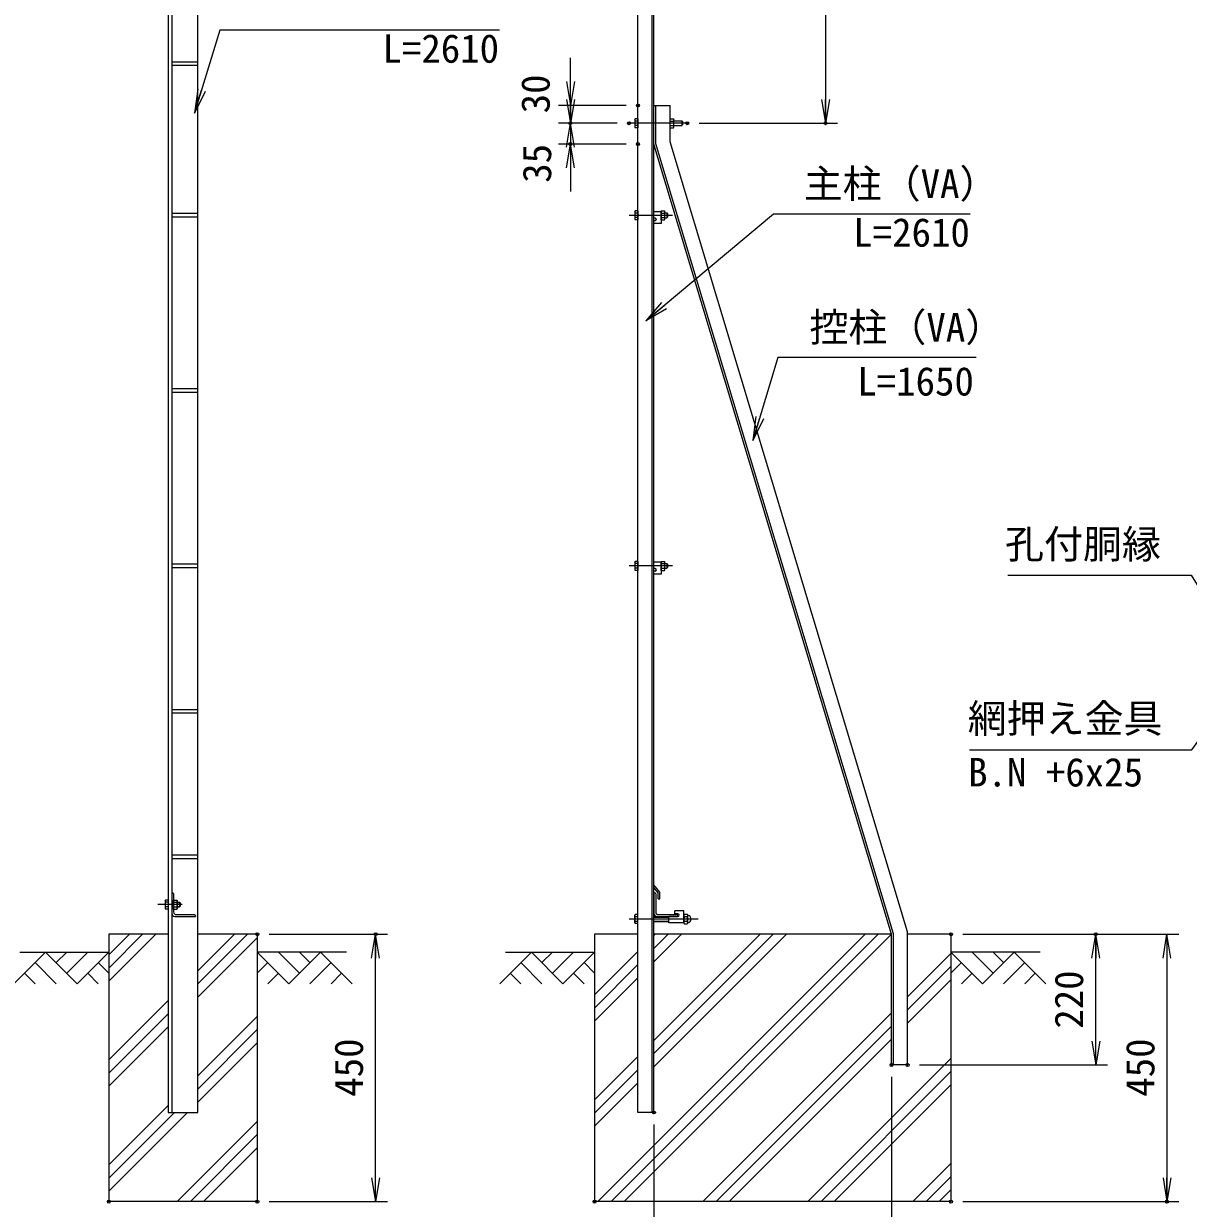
# Model space of a CAD drawing. Units: millimetres at full size. Extents: x -4200 to 4200, y -2970 to 2970.
# Drawn here: x -326 to 1634, y -573 to 1421 of the extents above; entities that cross this region are included whole.
import ezdxf
from ezdxf.enums import TextEntityAlignment as Align

# ---------------------------------------------------------------- set-up
doc = ezdxf.new("R2010")
doc.units = ezdxf.units.MM
doc.header["$LTSCALE"] = 10
doc.header["$PDMODE"] = 32
doc.header["$PDSIZE"] = 5
doc.linetypes.add('USER1', pattern=[50.8, 31.75, -6.35, 6.35, -6.35])
for name, color, linetype, lineweight in [('0-0_D-STR1', 1, 'Continuous', 18), ('0-1_D-BMK', 2, 'USER1', 13), ('0-2_D-STR-DIM', 7, 'Continuous', 13), ('0-3_D-STR3', 3, 'Continuous', 13), ('0-4_D-BGD', 7, 'Continuous', 18), ('0-5_D-STR4', 7, 'Continuous', 18), ('0-6_D-DCR-HCH', 7, 'Continuous', 13), ('0-7_D-STR-TXT', 7, 'Continuous', 13), ('0-8_0', 7, 'Continuous', 18), ('0-D_CENTLN-LMEC0', 2, 'USER1', 18)]:
    doc.layers.add(name, color=color, linetype=linetype, lineweight=lineweight)
doc.layers.add('0-9_Defpoints', color=7, linetype='Continuous')
doc.styles.add('ＭＳ ゴシック', font='')
doc.styles.get('ＭＳ ゴシック').set_extended_font_data('MS Gothic')

# ---------------------------------------------------------------- blocks, each defined once
blk = doc.blocks.new('_Open')
at = {"layer": '0-8_0'}
blk.add_line((-10, 1.667), (0, 0), dxfattribs=at)
blk.add_lwpolyline([(-10, -1.667), (0, 0), (-10, 0)], dxfattribs=at)

msp = doc.modelspace()

# ---------------------------------------------------------------- linework, layer by layer
at = {"layer": '0-0_D-STR1'}
for p, q in [((-77.07, 1747.06), (-77.07, -411.61)), ((707.6, -411.61), (707.6, 1754.37)), ((731.6, -411.61), (731.6, 1749.05)), ((734.6, -411.61), (734.6, 1748.39)), ((734.6, 1283.39), (761.6, 1283.39)), ((734.6, 1218.39), (734.6, 1283.39)), ((737.6, 1218.83), (737.6, 1283.39)), ((761.6, 1222.39), (761.6, 1283.39)), ((1134.6, -111.61), (734.6, 1218.39)), ((1137.6, -111.17), (737.6, 1218.83)), ((1161.6, -107.61), (761.6, 1222.39)), ((734.6, -32.95), (734.6, -28.38)), ((744.6, -40.88), (734.6, -28.38)), ((741.6, -42), (734.6, -32.95)), ((-76.07, -41.61), (-77.07, -41.61)), ((-77.07, -41.61), (-77.07, -76.61)), ((-74.07, -43.61), (-74.07, -74.11)), ((734.6, -41.61), (734.6, -76.61)), ((735.6, -41.61), (734.6, -41.61)), ((737.6, -43.61), (737.6, -74.11)), ((741.6, -51.88), (741.6, -42)), ((741.6, -51.88), (744.6, -51.88)), ((744.6, -51.88), (744.6, -40.88)), ((-69.57, -78.61), (-39.07, -78.61)), ((742.1, -78.61), (772.6, -78.61)), ((-72.07, -81.61), (-37.07, -81.61)), ((-37.07, -80.61), (-37.07, -81.61)), ((739.6, -81.61), (774.6, -81.61)), ((774.6, -80.61), (774.6, -81.61)), ((1134.6, -331.61), (1134.6, -111.61)), ((1137.6, -331.61), (1137.6, -111.17)), ((1161.6, -331.61), (1161.6, -107.61)), ((1161.6, -331.61), (1134.6, -331.61)), ((734.6, -411.61), (707.6, -411.61))]:
    msp.add_line(p, q, dxfattribs=at)
msp.add_lwpolyline([(-83.07, 1748.39), (-83.07, -411.61), (-33.07, -411.61), (-33.07, 1737.3)], dxfattribs=at)
for centre, radius, start, end in [((-76.07, -43.61), 2, 0, 90), ((735.6, -43.61), 2, 0, 90), ((-72.07, -76.61), 5, 180, 270), ((-69.57, -74.11), 4.5, 180, 270), ((-39.07, -80.61), 2, 0, 90), ((739.6, -76.61), 5, 180, 270), ((742.1, -74.11), 4.5, 180, 270), ((772.6, -80.61), 2, 0, 90)]:
    msp.add_arc(centre, radius, start, end, dxfattribs=at)
at = {"layer": '0-1_D-BMK'}
for p, q in [((790.6, 1253.39), (692.6, 1253.39)), ((765.6, 1098.39), (692.6, 1098.39)), ((765.6, 508.39), (692.6, 508.39)), ((808.83, -86.11), (692.6, -86.11))]:
    msp.add_line(p, q, dxfattribs=at)
at = {"layer": '0-2_D-STR-DIM'}
for p, q in [((1023.36, 1748.39), (1023.36, 1253.39)), ((593.89, 1323.39), (593.89, 1363.39)), ((593.89, 1293.39), (593.89, 1333.39)), ((687.6, 1283.39), (573.89, 1283.39)), ((593.89, 1283.39), (593.89, 1253.39)), ((672.6, 1253.39), (573.89, 1253.39)), ((672.6, 1253.39), (573.89, 1253.39)), ((593.89, 1253.39), (593.89, 1218.39)), ((810.6, 1253.39), (1043.36, 1253.39)), ((687.6, 1218.39), (573.89, 1218.39)), ((593.89, 1213.39), (593.89, 1173.39)), ((593.89, 1178.39), (593.89, 1138.39)), ((86.93, -111.61), (285.94, -111.61)), ((265.94, -561.61), (265.94, -111.61)), ((1254.6, -111.61), (1498.21, -111.61)), ((1254.6, -111.61), (1618.21, -111.61)), ((1478.21, -331.61), (1478.21, -111.61)), ((1598.21, -111.61), (1598.21, -561.61)), ((1181.6, -331.61), (1498.21, -331.61)), ((1134.6, -351.61), (1134.6, -738.93)), ((734.6, -431.61), (734.6, -738.93)), ((86.93, -561.61), (285.94, -561.61)), ((1254.6, -561.61), (1618.21, -561.61))]:
    msp.add_line(p, q, dxfattribs=at)
at = {"layer": '0-3_D-STR3'}
for p, q in [((-33.07, 1356.39), (-77.07, 1356.39)), ((-33.07, 1350.39), (-77.07, 1350.39)), ((702.3, 1259.69), (702.99, 1260.89)), ((702.3, 1259.69), (702.3, 1247.09)), ((707.6, 1260.89), (702.99, 1260.89)), ((707.6, 1257.14), (702.99, 1257.14)), ((707.6, 1260.89), (707.6, 1245.88)), ((761.6, 1260.89), (767.37, 1260.89)), ((761.6, 1245.88), (761.6, 1260.89)), ((761.6, 1257.14), (767.37, 1257.14)), ((767.37, 1260.89), (768.1, 1259.64)), ((768.1, 1247.14), (768.1, 1259.64)), ((768.1, 1257.39), (781.4, 1257.39)), ((781.4, 1257.39), (782.6, 1256.19)), ((781.4, 1257.39), (781.4, 1249.39)), ((782.6, 1256.19), (782.6, 1250.59)), ((702.3, 1247.09), (702.99, 1245.88)), ((707.6, 1249.63), (702.99, 1249.63)), ((707.6, 1245.88), (702.99, 1245.88)), ((761.6, 1249.63), (767.37, 1249.63)), ((761.6, 1245.88), (767.37, 1245.88)), ((767.37, 1245.88), (768.1, 1247.14)), ((768.1, 1249.39), (781.4, 1249.39)), ((781.4, 1249.39), (782.6, 1250.59)), ((-33.07, 1101.39), (-77.07, 1101.39)), ((702.3, 1104.69), (702.99, 1105.89)), ((702.3, 1104.69), (702.3, 1092.09)), ((707.6, 1105.89), (702.99, 1105.89)), ((707.6, 1102.14), (702.99, 1102.14)), ((707.6, 1105.89), (707.6, 1090.88)), ((746.6, 1104.39), (734.6, 1104.39)), ((746.6, 1090.88), (746.6, 1105.89)), ((746.6, 1102.14), (752.37, 1102.14)), ((753.1, 1092.14), (753.1, 1104.64)), ((753.1, 1102.39), (756.4, 1102.39)), ((756.4, 1102.39), (757.6, 1101.19)), ((757.6, 1101.19), (757.6, 1095.59)), ((-33.07, 1095.39), (-77.07, 1095.39)), ((702.3, 1092.09), (702.99, 1090.88)), ((707.6, 1094.63), (702.99, 1094.63)), ((707.6, 1090.88), (702.99, 1090.88)), ((736.35, 1093.89), (734.6, 1093.89)), ((736.35, 1089.39), (734.6, 1089.39)), ((746.6, 1094.63), (752.37, 1094.63)), ((753.1, 1094.39), (756.4, 1094.39)), ((-33.07, 806.39), (-77.07, 806.39)), ((-33.07, 800.39), (-77.07, 800.39)), ((-33.07, 511.39), (-77.07, 511.39)), ((-33.07, 505.39), (-77.07, 505.39)), ((702.3, 514.69), (702.99, 515.89)), ((702.3, 514.69), (702.3, 502.09)), ((702.3, 502.09), (702.99, 500.88)), ((707.6, 515.89), (702.99, 515.89)), ((707.6, 512.14), (702.99, 512.14)), ((707.6, 504.63), (702.99, 504.63)), ((707.6, 500.88), (702.99, 500.88)), ((707.6, 515.89), (707.6, 500.88)), ((746.6, 514.39), (734.6, 514.39)), ((736.35, 503.89), (734.6, 503.89)), ((736.35, 499.39), (734.6, 499.39)), ((746.6, 515.89), (752.37, 515.89)), ((746.6, 500.88), (746.6, 515.89)), ((746.6, 514.39), (746.6, 494.39)), ((746.6, 512.14), (752.37, 512.14)), ((746.6, 504.63), (752.37, 504.63)), ((746.6, 500.88), (752.37, 500.88)), ((752.37, 515.89), (753.1, 514.64)), ((752.37, 500.88), (753.1, 502.14)), ((753.1, 502.14), (753.1, 514.64)), ((753.1, 512.39), (756.4, 512.39)), ((753.1, 504.39), (756.4, 504.39)), ((756.4, 512.39), (757.6, 511.19)), ((756.4, 512.39), (756.4, 504.39)), ((756.4, 504.39), (757.6, 505.59)), ((757.6, 511.19), (757.6, 505.59)), ((746.6, 494.39), (734.6, 494.39)), ((-33.07, 266.39), (-77.07, 266.39)), ((-33.07, 260.39), (-77.07, 260.39)), ((-33.07, 21.39), (-77.07, 21.39)), ((-33.07, 15.39), (-77.07, 15.39)), ((-88.37, -55.31), (-87.68, -54.11)), ((-88.37, -55.31), (-88.37, -67.91)), ((-83.07, -54.11), (-87.68, -54.11)), ((-83.07, -57.86), (-87.68, -57.86)), ((-83.07, -54.11), (-83.07, -69.12)), ((-74.07, -54.11), (-68.3, -54.11)), ((-74.07, -69.12), (-74.07, -54.11)), ((-74.07, -57.86), (-68.3, -57.86)), ((-68.3, -54.11), (-67.57, -55.36)), ((-67.57, -67.86), (-67.57, -55.36)), ((-67.57, -57.61), (-64.27, -57.61)), ((-67.57, -58.36), (-63.52, -58.36)), ((-64.27, -57.61), (-63.07, -58.81)), ((-63.07, -58.81), (-63.07, -64.41)), ((-88.37, -67.91), (-87.68, -69.12)), ((-83.07, -65.37), (-87.68, -65.37)), ((-83.07, -69.12), (-87.68, -69.12)), ((-74.07, -65.37), (-68.3, -65.37)), ((-74.07, -69.12), (-68.3, -69.12)), ((-68.3, -69.12), (-67.57, -67.86)), ((-67.57, -64.86), (-63.52, -64.86)), ((-67.57, -65.61), (-64.27, -65.61)), ((702.3, -79.81), (702.99, -78.61)), ((707.6, -78.61), (702.99, -78.61)), ((707.6, -93.62), (707.6, -78.61)), ((784.85, -72.11), (769.85, -72.11)), ((784.85, -92.11), (784.85, -72.11)), ((785.85, -78.01), (790.35, -78.01)), ((702.3, -92.41), (702.3, -79.81)), ((702.3, -92.41), (702.99, -93.62)), ((707.6, -82.36), (702.99, -82.36)), ((707.6, -89.87), (702.99, -89.87)), ((707.6, -93.62), (702.99, -93.62)), ((734.6, -82.11), (759.85, -82.11)), ((734.6, -82.86), (759.85, -82.86)), ((734.6, -89.36), (759.85, -89.36)), ((734.6, -90.11), (759.85, -90.11)), ((774.6, -81.61), (759.85, -81.61)), ((784.85, -92.35), (784.85, -80)), ((784.85, -92.35), (784.85, -80)), ((790.35, -82.06), (785.85, -82.06)), ((790.35, -90.16), (785.85, -90.16)), ((785.85, -94.21), (790.35, -94.21)), ((791.35, -92.35), (791.35, -80)), ((791.35, -92.35), (791.35, -80))]:
    msp.add_line(p, q, dxfattribs=at)
for points in [[(746.6, 1104.39), (746.6, 1084.39), (734.6, 1084.39)], [(746.6, 1105.89), (752.37, 1105.89), (753.1, 1104.64)], [(756.4, 1102.39), (756.4, 1094.39), (757.6, 1095.59)], [(746.6, 1090.88), (752.37, 1090.88), (753.1, 1092.14)], [(-64.27, -57.61), (-64.27, -65.61), (-63.07, -64.41)], [(774.6, -77.11), (769.85, -77.11), (769.85, -72.11)], [(784.85, -92.11), (759.85, -92.11), (759.85, -81.61)]]:
    msp.add_lwpolyline(points, dxfattribs=at)
for centre, radius, start, end in [((714.83, 1253.39), 12.42, 162.4121, 197.5879), ((705.74, 1259.02), 3.32, 145.61585, 214.38415), ((764.63, 1259.02), 3.32, 325.61586, 34.38414), ((755.53, 1253.39), 12.42, 342.4121, 17.5879), ((705.74, 1247.76), 3.32, 145.61585, 214.38415), ((764.63, 1247.76), 3.32, 325.61585, 34.38416), ((714.83, 1098.39), 12.42, 162.4121, 197.5879), ((705.74, 1104.02), 3.32, 145.61585, 214.38415), ((749.63, 1104.02), 3.32, 325.61586, 34.38414), ((740.53, 1098.39), 12.42, 342.4121, 17.5879), ((705.74, 1092.76), 3.32, 145.61585, 214.38415), ((736.35, 1091.64), 2.25, 270, 90), ((749.63, 1092.76), 3.32, 325.61585, 34.38416), ((714.83, 508.39), 12.42, 162.4121, 197.5879), ((705.74, 514.02), 3.32, 145.61585, 214.38415), ((705.74, 502.76), 3.32, 145.61585, 214.38415), ((736.35, 501.64), 2.25, 270, 90), ((749.63, 514.02), 3.32, 325.61586, 34.38414), ((740.53, 508.39), 12.42, 342.4121, 17.5879), ((749.63, 502.76), 3.32, 325.61585, 34.38416), ((-84.94, -55.98), 3.32, 145.61585, 214.38415), ((-75.84, -61.61), 12.42, 162.4121, 197.5879), ((-71.04, -55.98), 3.32, 325.61586, 34.38414), ((-80.14, -61.61), 12.42, 342.4121, 17.5879), ((-84.94, -67.24), 3.32, 145.61585, 214.38415), ((-71.04, -67.24), 3.32, 325.61585, 34.38416), ((705.74, -80.48), 3.32, 145.61585, 214.38415), ((774.6, -79.36), 2.25, 270, 90), ((787.4, -80.04), 2.55, 127.42505, 232.57495), ((788.8, -80.04), 2.55, 307.42505, 52.57495), ((791.72, -79.17), 0.5, 196.57981, 262.83194), ((790.85, -86.11), 6.5, 277.16806, 82.83194), ((714.83, -86.11), 12.42, 162.4121, 197.5879), ((705.74, -91.74), 3.32, 145.61585, 214.38415), ((793.55, -86.11), 8.7, 152.26063, 207.73937), ((787.39, -92.19), 2.54, 127.21089, 232.78911), ((782.65, -86.11), 8.7, 332.26063, 27.73937), ((788.81, -92.19), 2.54, 307.21089, 52.78911), ((791.72, -93.06), 0.5, 97.16806, 170.16084)]:
    msp.add_arc(centre, radius, start, end, dxfattribs=at)
at = {"layer": '0-4_D-BGD'}
for p, q in [((-333.07, -141.61), (-183.07, -141.61)), ((216.93, -141.61), (66.93, -141.61)), ((484.6, -141.61), (634.6, -141.61)), ((1384.6, -141.61), (1234.6, -141.61))]:
    msp.add_line(p, q, dxfattribs=at)
at = {"layer": '0-5_D-STR4'}
for p, q in [((-183.07, -111.61), (-183.07, -561.61)), ((-83.07, -111.61), (-183.07, -111.61)), ((66.93, -111.61), (-33.07, -111.61)), ((66.93, -111.61), (66.93, -561.61)), ((1134.6, -111.61), (734.6, -111.61)), ((1234.6, -111.61), (1161.6, -111.61)), ((66.93, -561.61), (-183.07, -561.61))]:
    msp.add_line(p, q, dxfattribs=at)
for points in [[(707.6, -111.61), (634.6, -111.61), (634.6, -561.61)], [(1234.6, -111.61), (1234.6, -561.61), (634.6, -561.61)]]:
    msp.add_lwpolyline(points, dxfattribs=at)
at = {"layer": '0-6_D-DCR-HCH'}
for p, q in [((-183.07, -190.61), (-104.08, -111.61)), ((-183.07, -168.51), (-126.18, -111.61)), ((-183.07, -146.41), (-148.28, -111.61)), ((-33.07, -195.28), (50.6, -111.61)), ((-33.07, -173.19), (28.5, -111.61)), ((-33.07, -217.38), (66.93, -117.38)), ((640.19, -561.61), (1090.19, -111.61)), ((662.28, -561.61), (1112.28, -111.61)), ((684.38, -561.61), (1134.38, -111.61)), ((734.6, -157.84), (780.83, -111.61)), ((734.6, -334.62), (957.6, -111.61)), ((734.6, -135.74), (758.73, -111.61)), ((734.6, -312.52), (935.51, -111.61)), ((734.6, -113.65), (736.63, -111.61)), ((734.6, -290.42), (913.41, -111.61)), ((-289.5, -141.61), (-342.71, -194.82)), ((-307.24, -159.35), (-271.6, -194.82)), ((-289.5, -141.61), (-236.29, -194.82)), ((-271.76, -159.35), (-254.02, -141.61)), ((-254.02, -177.09), (-218.55, -141.61)), ((-236.29, -194.82), (-183.07, -141.61)), ((-200.81, -159.35), (-183.07, -177.01)), ((120.14, -194.82), (66.93, -141.61)), ((84.66, -159.35), (66.93, -177.01)), ((137.88, -177.09), (102.4, -141.61)), ((173.35, -141.61), (120.14, -194.82)), ((155.71, -159.44), (137.88, -141.61)), ((191.09, -159.35), (155.45, -194.82)), ((173.35, -141.61), (226.56, -194.82)), ((528.17, -141.61), (474.96, -194.82)), ((510.44, -159.35), (546.07, -194.82)), ((528.17, -141.61), (581.39, -194.82)), ((545.91, -159.35), (563.65, -141.61)), ((563.65, -177.09), (599.12, -141.61)), ((581.39, -194.82), (634.6, -141.61)), ((616.86, -159.35), (634.6, -177.01)), ((634.6, -213.65), (707.6, -140.65)), ((1161.6, -216.98), (1234.6, -143.98)), ((1287.81, -194.82), (1234.6, -141.61)), ((1252.34, -159.35), (1234.6, -177.01)), ((1305.55, -177.09), (1270.07, -141.61)), ((1341.02, -141.61), (1287.81, -194.82)), ((1323.38, -159.44), (1305.55, -141.61)), ((1358.76, -159.35), (1323.12, -194.82)), ((1341.02, -141.61), (1394.23, -194.82)), ((-324.97, -177.09), (-307.15, -194.82)), ((-218.55, -177.09), (-200.73, -194.82)), ((102.4, -177.09), (84.58, -194.82)), ((208.82, -177.09), (191.01, -194.82)), ((492.7, -177.09), (510.52, -194.82)), ((599.12, -177.09), (616.94, -194.82)), ((634.6, -235.74), (707.6, -162.74)), ((1161.6, -239.07), (1234.6, -166.07)), ((1270.07, -177.09), (1252.25, -194.82)), ((1376.5, -177.09), (1358.68, -194.82)), ((634.6, -257.84), (707.6, -184.84)), ((1161.6, -261.17), (1234.6, -188.17)), ((-183.07, -323.19), (-83.07, -223.19)), ((-183.07, -345.28), (-83.07, -245.28)), ((-33.07, -349.96), (66.93, -249.96)), ((816.96, -561.61), (1134.6, -243.98)), ((-183.07, -367.38), (-83.07, -267.38)), ((-33.07, -372.06), (66.93, -272.06)), ((839.06, -561.61), (1134.6, -266.07)), ((-33.07, -394.16), (66.93, -294.16)), ((861.16, -561.61), (1134.6, -288.17)), ((634.6, -390.42), (707.6, -317.42)), ((993.74, -561.61), (1234.6, -320.75)), ((634.6, -412.52), (707.6, -339.52)), ((1015.84, -561.61), (1234.6, -342.85)), ((634.6, -434.62), (707.6, -361.62)), ((1037.93, -561.61), (1234.6, -364.95)), ((-183.07, -499.96), (-83.07, -399.96)), ((-183.07, -544.16), (-50.53, -411.61)), ((-183.07, -522.06), (-72.63, -411.61)), ((-67.95, -561.61), (66.93, -426.74)), ((-45.85, -561.61), (66.93, -448.84)), ((-23.75, -561.61), (66.93, -470.94)), ((1170.52, -561.61), (1234.6, -497.53)), ((1192.61, -561.61), (1234.6, -519.63)), ((1214.71, -561.61), (1234.6, -541.72))]:
    msp.add_line(p, q, dxfattribs=at)
at = {"layer": '0-7_D-STR-TXT'}
for points in [[(474.66, 1410.11), (3.68, 1410.11), (-38.01, 1272.45)], [(1267.15, 1100.58), (935.77, 1100.58), (722.51, 921.97)], [(1276.89, 859.04), (943.22, 859.04), (901.52, 721.38)], [(1330.4, 492.52), (1638.69, 492.52), (1703.8, 388.05)], [(1265.79, 198.91), (1639.81, 198.91), (1744.17, 342.83)]]:
    msp.add_lwpolyline(points, dxfattribs=at)
at = {"layer": '0-9_Defpoints'}
for p in [(707.6, 1283.39), (593.89, 1253.39), (692.6, 1253.39), (790.6, 1253.39), (1023.36, 1253.39), (593.89, 1218.39), (707.6, 1218.39), (66.93, -111.61), (265.94, -111.61), (1234.6, -111.61), (1478.21, -111.61), (1134.6, -331.61), (1161.6, -331.61), (734.6, -411.61), (-183.07, -561.61), (66.93, -561.61), (634.6, -561.61), (1234.6, -561.61), (1598.21, -561.61)]:
    msp.add_point(p, dxfattribs=at)
at = {"layer": '0-D_CENTLN-LMEC0'}
msp.add_line((-59.57, -61.61), (-100.57, -61.61), dxfattribs=at)

# ---------------------------------------------------------------- block references
at = {"layer": '0-2_D-STR-DIM', "xscale": 4, "yscale": 4}
for p, rotation in [((593.89, 1283.39), 270), ((593.89, 1253.39), 270), ((1023.36, 1253.39), 270), ((593.89, 1253.39), 90), ((593.89, 1218.39), 90), ((265.94, -111.61), 90), ((1478.21, -111.61), 90), ((1598.21, -111.61), 90), ((1478.21, -331.61), 270), ((265.94, -561.61), 270), ((1598.21, -561.61), 270)]:
    msp.add_blockref('_Open', p, dxfattribs=dict(at, rotation=rotation))
at = {"layer": '0-7_D-STR-TXT', "xscale": 4, "yscale": 4}
for p, rotation in [((-38.59, 1270.53), 253.14944), ((720.98, 920.69), 219.94686), ((900.95, 719.46), 253.14944)]:
    msp.add_blockref('_Open', p, dxfattribs=dict(at, rotation=rotation))

# ---------------------------------------------------------------- texts
at = {"layer": '0-2_D-STR-DIM', "style": 'ＭＳ ゴシック'}
for s, p in [('30', (573.55, 1270.08)), ('35', (575.98, 1153.18)), ('220', (1471.46, -270.62)), ('450', (259.19, -385.11)), ('450', (1591.46, -385.11))]:
    msp.add_text(s, height=48.09, rotation=90, dxfattribs=at).set_placement(p, align=Align.BOTTOM_LEFT)
at = {"layer": '0-7_D-STR-TXT', "style": 'ＭＳ ゴシック'}
for s, p in [('L=2610', (277.59, 1340.78)), ('主柱（VA）', (986.69, 1113.16)), ('L=2610', (1070.08, 1031.25)), ('控柱（VA）', (996.43, 871.63)), ('L=1650', (1076.88, 780.66)), ('孔付胴縁', (1325.58, 506.5)), ('網押え金具', (1262.74, 213.15)), ('B.N +6x25', (1263.46, 122.7))]:
    msp.add_text(s, height=48.09, dxfattribs=at).set_placement(p, align=Align.BOTTOM_LEFT)

doc.saveas('drawing.dxf')
